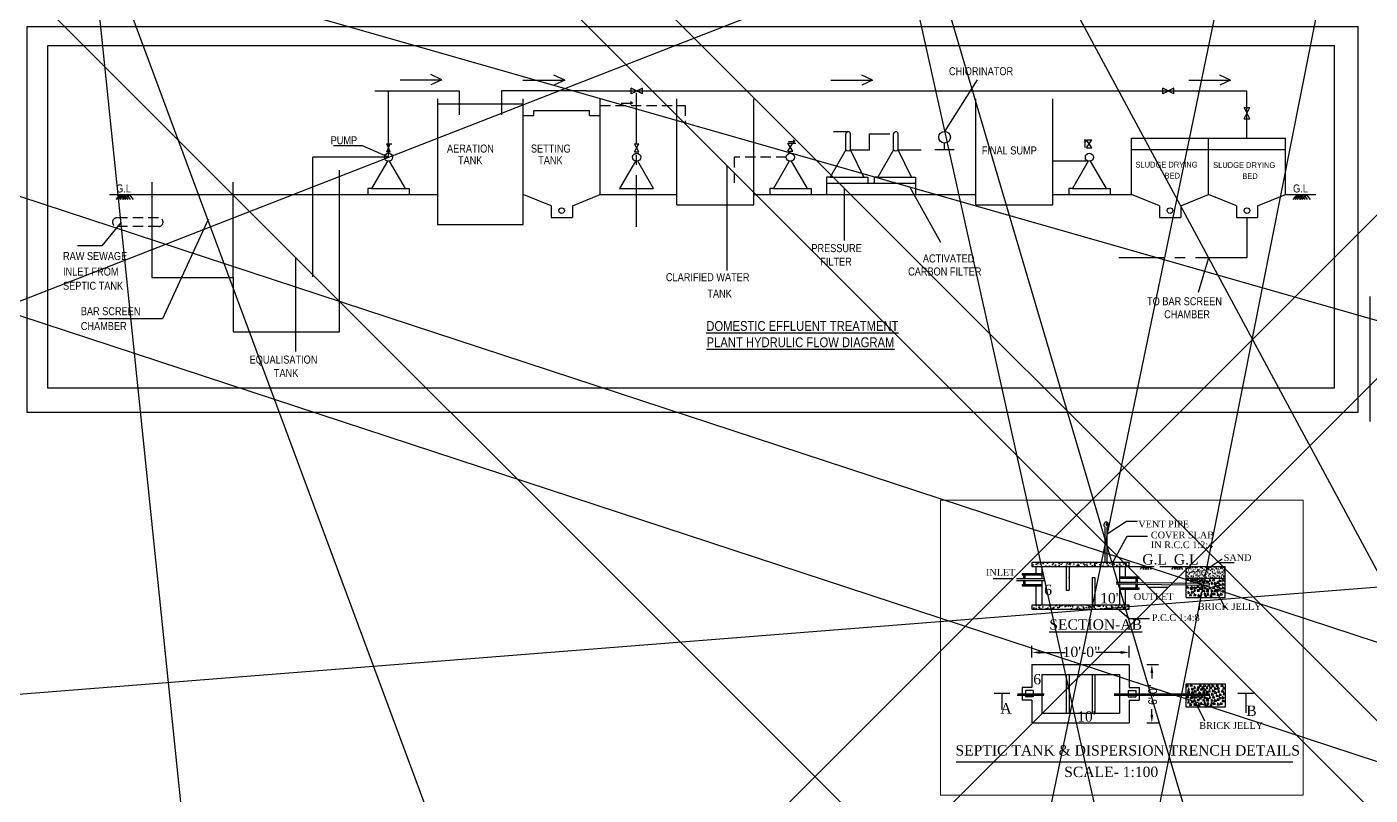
# Model space of a CAD drawing. Header units: metres. Extents: x 484 to 18344, y 10 to 2071.
# Drawn here: x 1629.55 to 1657.23, y 87.9 to 103.73 of the extents above; entities that cross this region are included whole.
import ezdxf

# ---------------------------------------------------------------- set-up
doc = ezdxf.new("R2010")
doc.units = ezdxf.units.M
doc.header["$MEASUREMENT"] = 0
doc.linetypes.add('CENTER', pattern=[2, 1.25, -0.25, 0.25, -0.25])
doc.linetypes.add('DASHED2', pattern=[0.375, 0.25, -0.125])
doc.layers.add('BLK_1_FLR_2_ROOF_AREA', color=54, linetype='Continuous')
doc.layers.add('SOLAR_PANEL', color=3, linetype='Continuous')
doc.styles.add('1', font='times.ttf', dxfattribs={"height": 6})
doc.styles.add('2', font='swissc.ttf', dxfattribs={"height": 0.23})
doc.styles.get("Standard").update_dxf_attribs({"font": 'swissc.ttf', "height": 0.23})
doc.styles.add('swc', font='swissc.ttf')
doc.styles.add('TIMES', font='times.ttf', dxfattribs={"height": 9})
doc.linetypes.add('ZIGZAG', pattern='A,0.0001,-0.2,[131,ltypeshp.shx,S=0.2,R=0,X=-0.2,Y=0],-0.4,[131,ltypeshp.shx,S=0.2,R=180,X=0.2,Y=0],-0.2', length=0.8001000000000001)
doc.dimstyles.new('ISO-25', dxfattribs={"dimtxt": 200, "dimasz": 150, "dimexe": 100, "dimexo": 50, "dimtad": 1, "dimtxsty": 'TIMES', "dimblk": 'OBLIQUE', "dimcen": 2.5, "dimclrt": 3, "dimadec": 0, "dimazin": 0, "dimtfac": 1, "dimtmove": 2, "dimatfit": 3, "dimldrblk": 'OBLIQUE', "dimfxl": 0, "dimarcsym": 0})
pattern_1 = [(50, (14030.58411621733, 2249.386523331355), (0.267234527918564, -0.0233799804501432), [0.0279431731819339, -0.3073749050012729]), (355, (14030.58411621733, 2249.386523331355), (-0.0516953485385208, 0.2802482341005591), [0.0223545385455472, -0.2458999240010188]), (100.4509999999998, (14030.60638567955, 2249.384575010108), (0.215540145503334, 0.2568669782052005), [0.0237480301215491, -0.2612283313370397]), (46.18419999999999, (14030.58411621733, 2249.46103845984), (0.3976277472777601, -0.0616690840102809), [0.0419147597729007, -0.4610623575019072]), (96.63559999999954, (14030.61725183349, 2249.455899409591), (0.3482324219325199, 0.3629320292846146), [0.0356220451823223, -0.391842497005545]), (351.1840000000001, (14030.58411621733, 2249.46103845984), (0.3482329666376645, 0.3629313867684559), [0.0335318078183208, -0.3688498860015282]), (21, (14030.62137378157, 2249.442409677719), (0.2223937451022685, -0.150006461651137), [0.0279431731819339, -0.3073749050012725]), (326, (14030.62137378157, 2249.442409677719), (0.0906532693497685, 0.2701730307288262), [0.0223545385455471, -0.2458999240010182]), (71.45140000000002, (14030.63990648611, 2249.429909178182), (0.3130464021769125, 0.1201671706414027), [0.0237480301215485, -0.2612283313370327]), (37.50000000000001, (14030.58411621733, 2249.386523331355), (0.0045304659066442, 0.1240281414507963), [0, -0.2429193188616119, 0, -0.249625680425276, 0, -0.2468313631070827]), (7.500000000000004, (14030.58411621733, 2249.386523331355), (0.0980133019151627, 0.1469481969348241), [0, -0.1423238954066496, 0, -0.2373306842252247, 0, -0.0940753497125106]), (327.5, (14030.50103184907, 2249.386523331355), (0.198888791736975, -0.008403112099855), [0, -0.0931439106064464, 0, -0.2906090010921129, 0, -0.3856157899106877]), (317.5, (14030.46377428483, 2249.386523331355), (0.217280806759454, 0.0372964221707776), [0, -0.1210870837883802, 0, -0.1929941827765569, 0, -0.2738430971829521])]

# ---------------------------------------------------------------- blocks, each defined once
blk = doc.blocks.new('_OBLIQUE')
at = {"color": 0, "linetype": 'ByBlock'}
blk.add_line((-0.5, -0.5), (0.5, 0.5), dxfattribs=at)
blk = doc.blocks.new('GGGHG')
at = {"linetype": 'ByBlock'}
h = blk.add_hatch(dxfattribs=at)
h.set_pattern_fill('AR-CONC', color=127, scale=0.0014668332378968, style=0)
h.set_pattern_definition(pattern_1)
h.paths.add_polyline_path([(14064.53213392553, 2274.466952032093), (14064.53213392553, 2274.341223468844), (14067.67534800673, 2274.341223468844), (14067.67534800673, 2274.466952032093)])
h = blk.add_hatch(dxfattribs=at)
h.set_pattern_fill('AR-SAND', color=127, scale=0.0020954760541383, style=0)
h.set_pattern_definition([(37.50000000000001, (14034.69796719289, 2272.977369920812), (-0.0033528272666064, 0.1025553719401929), [0, -0.0809021394981705, 0, -0.0904826560176907, 0, -0.0864907741345573]), (7.500000000000004, (14034.69796719289, 2272.977369920812), (0.0941965275593305, 0.1502089833246247), [0, -0.0436445752555919, 0, -0.0729183757319036, 0, -0.0279431731819338]), (327.5, (14034.63250033001, 2272.977369920812), (0.1657505570847051, 0.0003011586079267), [0, -0.0266125458875561, 0, -0.09580516519520199, 0, -0.1250789656715136]), (317.5, (14034.63250033001, 2272.977369920812), (0.1600014262138468, 0.0467143058650747), [0, -0.0133062729437781, 0, -0.0628056082946324, 0, -0.0718538738964014])])
h.paths.add_polyline_path([(14070.77590009109, 2273.9640377791), (14070.77590009109, 2274.341223468844), (14069.51861445861, 2274.341223468844), (14069.51861445861, 2273.9640377791), (14069.87061054449, 2273.9640377791), (14069.87061216137, 2273.964048539613), (14069.87062647799, 2273.9640377791)])
h = blk.add_hatch(dxfattribs=at)
h.set_pattern_fill('AR-CONC', color=127, scale=0.0014668332378968, style=0)
h.set_pattern_definition(pattern_1)
h.paths.add_polyline_path([(14067.67534800673, 2272.958209273113), (14067.67534800673, 2273.083937836361), (14064.53213392553, 2273.083937836361), (14064.53213392553, 2272.958209273113)])
at = {"color": 127, "linetype": 'ByBlock'}
for p, q in [((14066.86982399785, 2275.640762771278), (14066.86982399785, 2275.715773059563)), ((14066.90125613866, 2274.466952032093), (14066.90125613866, 2275.600184051977)), ((14066.92744958933, 2275.725610247965), (14066.92744958933, 2275.666085475726)), ((14066.9379269696, 2275.725610247965), (14066.9379269696, 2275.666085475726)), ((14066.96412042028, 2274.466952032093), (14066.96412042028, 2275.600184051977)), ((14066.99555256109, 2275.640762771278), (14066.99555256109, 2275.715773059563)), ((14064.214131712, 2274.114642074446), (14064.84645533365, 2274.114642074446)), ((14064.214131712, 2274.114642074446), (14064.214131712, 2274.072732553362)), ((14064.53213392553, 2274.466952032093), (14064.53213392553, 2274.341223468844)), ((14067.67534800673, 2274.466952032093), (14064.53213392553, 2274.466952032093)), ((14064.53213392553, 2274.341223468844), (14068.48297926561, 2274.341223468844)), ((14064.65786248877, 2274.341223468844), (14064.65786248877, 2274.114642074446)), ((14064.84645533365, 2274.341223468844), (14064.84645533365, 2273.947003990114)), ((14065.63665935366, 2274.341223468844), (14065.63665935366, 2273.576386421808)), ((14065.7309557761, 2274.341223468844), (14065.7309557761, 2273.576386421808)), ((14067.36102659861, 2274.341223468844), (14067.36102659861, 2273.825783735759)), ((14067.54961944348, 2274.341223468844), (14067.54961944348, 2273.993421820091)), ((14067.67534800673, 2274.341223468844), (14067.67534800673, 2274.466952032093)), ((14068.08618749829, 2274.341223468844), (14068.02808734297, 2274.240591047919)), ((14068.08618749829, 2274.341223468844), (14068.1442876536, 2274.240591047919)), ((14068.17099359532, 2274.341223468844), (14068.11289344001, 2274.240591047919)), ((14068.17099359532, 2274.341223468844), (14068.22909375063, 2274.240591047919)), ((14068.2393374871, 2274.341223468844), (14068.18123733179, 2274.240591047919)), ((14068.2393374871, 2274.341223468844), (14068.29743764241, 2274.240591047919)), ((14068.32414358414, 2274.341223468844), (14068.26604342882, 2274.240591047919)), ((14068.32414358414, 2274.341223468844), (14068.38224373945, 2274.240591047919)), ((14068.66393253356, 2274.341223468844), (14070.77590009109, 2274.341223468844)), ((14069.10404907626, 2274.341223468844), (14069.04594892095, 2274.240591047919)), ((14069.10404907626, 2274.341223468844), (14069.16214923157, 2274.240591047919)), ((14069.1888551733, 2274.341223468844), (14069.13075501799, 2274.240591047919)), ((14069.1888551733, 2274.341223468844), (14069.24695532861, 2274.240591047919)), ((14069.25719906507, 2274.341223468844), (14069.19909890976, 2274.240591047919)), ((14069.25719906507, 2274.341223468844), (14069.31529922038, 2274.240591047919)), ((14069.34200516212, 2274.341223468844), (14069.2839050068, 2274.240591047919)), ((14069.34200516212, 2274.341223468844), (14069.40010531742, 2274.240591047919)), ((14069.51861445861, 2273.335394962858), (14069.51861445861, 2274.341223468844)), ((14071.06647913104, 2274.45909399689), (14070.60387289179, 2274.45909399689)), ((14070.77590009109, 2273.335394962858), (14070.77590009109, 2274.341223468844)), ((14064.03088116709, 2273.947003990114), (14064.95018547212, 2273.947003990114)), ((14064.03088116709, 2273.884139708489), (14064.95018547212, 2273.884139708489)), ((14064.214131712, 2274.072732553362), (14064.84645533365, 2274.072732553362)), ((14064.214131712, 2273.758411145242), (14064.84645533365, 2273.758411145242)), ((14064.214131712, 2273.758411145242), (14064.214131712, 2273.716501624159)), ((14064.214131712, 2273.716501624159), (14064.84645533365, 2273.716501624159)), ((14064.26244006442, 2274.072732553362), (14064.26244006442, 2273.947003990114)), ((14064.26244006442, 2273.884139708489), (14064.26244006442, 2273.758411145242)), ((14064.3043495855, 2274.072732553362), (14064.3043495855, 2273.947003990114)), ((14064.3043495855, 2273.884139708489), (14064.3043495855, 2273.758411145242)), ((14064.65786248877, 2273.716501624159), (14064.65786248877, 2273.083937836361)), ((14064.84645533365, 2273.884139708489), (14064.84645533365, 2273.083937836361)), ((14065.71240034267, 2273.987469017614), (14065.7309557761, 2273.987469017614)), ((14066.47401158489, 2273.987469017614), (14066.47401158489, 2273.083937836361)), ((14066.47401158489, 2273.987469017614), (14066.56830800733, 2273.987469017614)), ((14066.56830800733, 2273.987469017614), (14066.56830800733, 2273.083937836361)), ((14067.90313234675, 2273.825783735759), (14067.25729646014, 2273.825783735759)), ((14067.94461957118, 2273.762919454135), (14067.25729646014, 2273.762919454135)), ((14067.99335022025, 2273.993421820091), (14067.36102659861, 2273.993421820091)), ((14067.99335022025, 2273.951512299008), (14067.36102659861, 2273.951512299008)), ((14067.36102659861, 2273.762919454135), (14067.36102659861, 2273.083937836361)), ((14067.90313234675, 2273.825783735759), (14067.90313234675, 2273.951512299008)), ((14067.90313234675, 2273.637190890887), (14067.90313234675, 2273.762919454135)), ((14067.94461957118, 2273.762919454135), (14070.2729858381, 2273.731636008697)), ((14067.94504186784, 2273.825783735759), (14067.94504186784, 2273.951512299008)), ((14067.94504186784, 2273.825783735759), (14070.2729858381, 2273.794505964213)), ((14067.94504186784, 2273.637190890887), (14067.94504186784, 2273.762919454135)), ((14067.99335022025, 2273.951512299008), (14067.99335022025, 2273.993421820091)), ((14069.51861445861, 2273.9640377791), (14070.77590009109, 2273.9640377791)), ((14070.2729858381, 2273.731636008697), (14070.2729858381, 2273.794505964213)), ((14065.63665935366, 2273.576386421808), (14065.7309557761, 2273.576386421808)), ((14067.99335022025, 2273.637190890887), (14067.36102659861, 2273.637190890887)), ((14067.99335022025, 2273.595281369804), (14067.36102659861, 2273.595281369804)), ((14067.54961944348, 2273.595281369804), (14067.54961944348, 2273.083937836361)), ((14067.99335022025, 2273.595281369804), (14067.99335022025, 2273.637190890887)), ((14069.51861445861, 2273.335394962858), (14070.77590009109, 2273.335394962858)), ((14064.53213392553, 2273.083937836361), (14064.53213392553, 2272.958209273113)), ((14067.67534800673, 2273.083937836361), (14064.53213392553, 2273.083937836361)), ((14064.53213392553, 2272.958209273113), (14067.67534800673, 2272.958209273113)), ((14067.67534800673, 2272.958209273113), (14067.67534800673, 2273.083937836361)), ((14064.53213392553, 2271.166098279064), (14064.53213392553, 2270.432358782449)), ((14064.53213392553, 2271.166098279064), (14067.67534800673, 2271.166098279064)), ((14067.67534800673, 2271.166098279064), (14067.67534800673, 2270.432358782449)), ((14064.84645533365, 2270.851776870943), (14067.36102659861, 2270.851776870943)), ((14064.84645533365, 2270.851776870943), (14064.84645533365, 2269.594491238461)), ((14065.63665935366, 2270.851776870943), (14065.63665935366, 2269.594491238461)), ((14065.7309557761, 2270.851776870943), (14065.7309557761, 2269.594491238461)), ((14066.47401158489, 2270.851776870943), (14066.47401158489, 2269.594491238461)), ((14066.56830800733, 2270.851776870943), (14066.56830800733, 2269.594491238461)), ((14067.36102659861, 2270.851776870943), (14067.36102659861, 2269.594491238461)), ((14063.81579333393, 2270.229099827608), (14063.30972723449, 2270.229099827608)), ((14063.56276028421, 2270.229099827608), (14063.56276028421, 2269.700634475881)), ((14064.53213392553, 2270.432358782449), (14064.214131712, 2270.432358782449)), ((14064.214131712, 2270.432358782449), (14064.214131712, 2270.013909326954)), ((14064.32106879508, 2270.325421699379), (14064.32106879508, 2270.120846410025)), ((14064.56971688588, 2270.325421699379), (14064.32106879508, 2270.325421699379)), ((14064.56971688588, 2270.325421699379), (14064.56971688588, 2270.120846410025)), ((14067.18399971591, 2270.223134054702), (14070.2729858381, 2270.223134054702)), ((14067.19163447771, 2270.178235589866), (14070.2729858381, 2270.178235589866)), ((14067.63776504637, 2270.325421699379), (14067.63776504637, 2270.120846410025)), ((14067.63776504637, 2270.325421699379), (14067.88641313718, 2270.325421699379)), ((14067.67534800673, 2270.432358782449), (14067.99335022025, 2270.432358782449)), ((14067.88641313718, 2270.325421699379), (14067.88641313718, 2270.120846410025)), ((14067.99335022025, 2270.432358782449), (14067.99335022025, 2270.013909326954)), ((14069.51861445861, 2270.54901304653), (14070.77590009109, 2270.54901304653)), ((14069.51861445861, 2269.79464166704), (14069.51861445861, 2270.54901304653)), ((14070.2729858381, 2270.178235589866), (14070.2729858381, 2270.223134054702)), ((14071.69408814494, 2270.229099827608), (14071.1880220455, 2270.229099827608)), ((14071.44105509522, 2270.229099827608), (14071.44105509522, 2269.608727462436)), ((14064.53213392553, 2270.013909326955), (14064.214131712, 2270.013909326954)), ((14064.56971688588, 2270.120846410025), (14064.32106879508, 2270.120846410025)), ((14064.53213392553, 2270.013909326955), (14064.53213392553, 2269.280169830339)), ((14067.63776504637, 2270.120846410025), (14067.88641313718, 2270.120846410025)), ((14067.67534800673, 2270.013909326955), (14067.67534800673, 2269.280169830339)), ((14067.67534800673, 2270.013909326955), (14067.99335022025, 2270.013909326954)), ((14070.77590009109, 2269.79464166704), (14069.51861445861, 2269.79464166704)), ((14064.84645533365, 2269.594491238461), (14067.36102659861, 2269.594491238461)), ((14064.53213392553, 2269.280169830339), (14067.67534800673, 2269.280169830339))]:
    blk.add_line(p, q, dxfattribs=at)
at = {"color": 127, "ltscale": 0.5}
for p, q in [((14064.53213392553, 2271.396236135045), (14064.53213392553, 2271.778675829723)), ((14064.80530513601, 2271.560138861335), (14065.61091526867, 2271.560138861335)), ((14067.40217679625, 2271.560138861335), (14066.59656666359, 2271.560138861335)), ((14067.67534800673, 2271.396236135045), (14067.67534800673, 2271.778675829723)), ((14068.24327164303, 2271.166098279064), (14068.62571133771, 2271.166098279064)), ((14068.40717436932, 2270.89292706858), (14068.40717436932, 2270.715959752161)), ((14068.40717436932, 2269.553341040823), (14068.40717436932, 2269.730308357242)), ((14068.24327164303, 2269.280169830339), (14068.62571133771, 2269.280169830339))]:
    blk.add_line(p, q, dxfattribs=at)
at = {"color": 127, "linetype": 'ByBlock', "ltscale": 0.2}
for p, q in [((14064.05373156119, 2270.178235589866), (14064.91924241519, 2270.178235589866)), ((14064.05957262391, 2270.223134054702), (14064.92508347791, 2270.223134054702))]:
    blk.add_line(p, q, dxfattribs=at)
at = {"color": 127}
blk.add_line((14070.77590009109, 2270.557775286277), (14070.78037698224, 2269.79464166704), dxfattribs=at)
at = {"color": 134, "linetype": 'ByBlock'}
blk.add_line((14062.08098899115, 2268.022851012134), (14072.96565439965, 2268.022851012134), dxfattribs=at)
at = {"color": 134, "ltscale": 0.5}
blk.add_line((14062.08098899115, 2268.022851012134), (14072.00902308234, 2268.022851012134), dxfattribs=at)
at = {"color": 7, "linetype": 'ZIGZAG', "lineweight": 18, "ltscale": 0.5}
blk.add_lwpolyline([(14061.5757946188, 2276.486422059193), (14073.29848641519, 2276.486422059193), (14073.29848641519, 2266.947408149361), (14061.5757946188, 2266.947408149361)], close=True, dxfattribs=at)
at = {"color": 127, "linetype": 'ByBlock'}
for points in [[(14069.60646071627, 2273.892849730385), (14069.54114038027, 2273.941945143282), (14069.53257064068, 2273.884912373691)], [(14069.60646071627, 2273.644360534059), (14069.54114038027, 2273.693455946956), (14069.53257064068, 2273.636423177364)], [(14069.71561678345, 2273.857072003242), (14069.65029644745, 2273.906167416138), (14069.64172670786, 2273.849134646546)], [(14069.71561678345, 2273.608582806915), (14069.65029644745, 2273.657678219813), (14069.64172670786, 2273.60064545022)], [(14069.75890273364, 2273.895305753702), (14069.69358239764, 2273.9444011666), (14069.68501265805, 2273.887368397007)], [(14069.75890273364, 2273.646816557376), (14069.69358239764, 2273.695911970273), (14069.68501265805, 2273.638879200681)], [(14069.8547940281, 2273.878114078597), (14069.78947369209, 2273.927209491495), (14069.78090395251, 2273.870176721903)], [(14069.8547940281, 2273.629624882271), (14069.78947369209, 2273.678720295168), (14069.78090395251, 2273.621687525576)], [(14069.93216920857, 2273.820148836934), (14069.86684887257, 2273.869244249832), (14069.85827913298, 2273.81221148024)], [(14069.93593249737, 2273.914953126715), (14069.87061216137, 2273.964048539613), (14069.86204242178, 2273.907015770021)], [(14069.93593249737, 2273.666463930389), (14069.87061216137, 2273.715559343286), (14069.86204242178, 2273.658526573695)], [(14070.01118201531, 2273.851553719914), (14069.94586167931, 2273.900649132812), (14069.93729193973, 2273.84361636322)], [(14070.01118201531, 2273.603064523588), (14069.94586167931, 2273.652159936486), (14069.93729193973, 2273.595127166894)], [(14070.06870467237, 2273.902673498243), (14070.00338433636, 2273.951768911141), (14069.99481459678, 2273.894736141549)], [(14070.06870467237, 2273.654184301917), (14070.00338433636, 2273.703279714816), (14069.99481459678, 2273.646246945223)], [(14070.11433245277, 2273.815307741158), (14070.04901211677, 2273.864403154055), (14070.04044237719, 2273.807370384463)], [(14070.16705447542, 2273.875658217985), (14070.10173413942, 2273.924753630882), (14070.09316439983, 2273.86772086129)], [(14070.16705447542, 2273.627169021658), (14070.10173413942, 2273.676264434557), (14070.09316439983, 2273.619231664964)], [(14070.24923641414, 2273.828542432885), (14070.18391607813, 2273.877637845783), (14070.17534633855, 2273.820605076191)], [(14070.27478868071, 2273.942007309377), (14070.25821495702, 2273.86199220114), (14070.31346089973, 2273.87854705112)], [(14070.27478868071, 2273.69351811305), (14070.25821495702, 2273.613503004814), (14070.31346089973, 2273.630057854794)], [(14070.39325884508, 2273.779876562715), (14070.32793850907, 2273.828971975612), (14070.31936876949, 2273.77193920602)], [(14070.44535900824, 2273.886484407814), (14070.38003867224, 2273.935579820712), (14070.37146893266, 2273.87854705112)], [(14070.44535900824, 2273.637995211488), (14070.38003867224, 2273.687090624386), (14070.37146893266, 2273.630057854794)], [(14070.49406715673, 2273.777420702102), (14070.42874682072, 2273.826516115001), (14070.42017708114, 2273.769483345408)], [(14070.51073369895, 2273.699784169876), (14070.44541336295, 2273.748879582774), (14070.43684362336, 2273.691846813182)], [(14070.58258203859, 2273.801980121748), (14070.51726170259, 2273.851075534646), (14070.508691963, 2273.794042765054)], [(14070.58258203859, 2273.672181689342), (14070.51726170259, 2273.721277102239), (14070.508691963, 2273.664244332648)], [(14070.64896827389, 2273.860922566197), (14070.58364793789, 2273.910017979094), (14070.5750781983, 2273.852985209502)], [(14070.64896827389, 2273.731124133789), (14070.58364793789, 2273.780219546688), (14070.5750781983, 2273.723186777095)], [(14070.64896827389, 2273.612433369871), (14070.58364793789, 2273.661528782768), (14070.5750781983, 2273.604496013176)], [(14070.74617262536, 2273.875557992058), (14070.68085228935, 2273.924653404955), (14070.67228254977, 2273.867620635364)], [(14070.74617262536, 2273.745759559651), (14070.68085228935, 2273.79485497255), (14070.67228254977, 2273.737822202956)], [(14070.74617262536, 2273.627068795732), (14070.68085228935, 2273.676164208629), (14070.67228254977, 2273.619131439037)], [(14069.58095628912, 2273.542703475291), (14069.56438256542, 2273.462688367055), (14069.61962850814, 2273.479243217035)], [(14069.69989291093, 2273.398766825705), (14069.63457257492, 2273.447862238603), (14069.62600283534, 2273.390829469011)], [(14069.75152661665, 2273.487180573729), (14069.68620628065, 2273.536275986627), (14069.67763654106, 2273.479243217035)], [(14069.77707888322, 2273.60064545022), (14069.76050515953, 2273.520630341984), (14069.81575110224, 2273.537185191964)], [(14069.84004149852, 2273.401222686318), (14069.77472116251, 2273.450318099216), (14069.76615142293, 2273.393285329623)], [(14069.94764921075, 2273.545122548659), (14069.88232887475, 2273.594217961556), (14069.87375913517, 2273.537185191964)], [(14069.97030018324, 2273.383381657847), (14069.90497984724, 2273.432477070745), (14069.89641010766, 2273.375444301152)], [(14069.99585244982, 2273.496846534338), (14069.97927872612, 2273.416831426102), (14070.03452466883, 2273.433386276082)], [(14070.12525569088, 2273.536299250317), (14070.05993535488, 2273.585394663215), (14070.0513656153, 2273.528361893623)], [(14070.16642277735, 2273.441323632777), (14070.10110244135, 2273.490419045674), (14070.09253270176, 2273.433386276082)], [(14070.18907374984, 2273.377918694026), (14070.12375341383, 2273.427014106923), (14070.11518367425, 2273.369981337331)], [(14070.24846282787, 2273.534196132902), (14070.18314249187, 2273.5832915458), (14070.17457275228, 2273.526258776207)], [(14070.24923641414, 2273.580053236559), (14070.18391607813, 2273.629148649456), (14070.17534633855, 2273.572115879864)], [(14070.2146260164, 2273.491383570517), (14070.19805229271, 2273.41136846228), (14070.25329823543, 2273.427923312261)], [(14070.36129498172, 2273.35947175427), (14070.29597464572, 2273.408567167168), (14070.28740490614, 2273.351534397576)], [(14070.38519634394, 2273.435860668955), (14070.31987600794, 2273.484956081853), (14070.31130626835, 2273.427923312261)], [(14070.39325884508, 2273.531387366388), (14070.32793850907, 2273.580482779286), (14070.31936876949, 2273.523450009694)], [(14070.46723639446, 2273.43039721702), (14070.40191605846, 2273.479492629918), (14070.39334631887, 2273.422459860325)], [(14070.49406715673, 2273.528931505775), (14070.42874682072, 2273.578026918674), (14070.42017708114, 2273.520994149082)], [(14070.58258203859, 2273.553490925423), (14070.51726170259, 2273.602586338321), (14070.508691963, 2273.545553568728)], [(14070.59241695978, 2273.408590593564), (14070.52709662377, 2273.457686006461), (14070.51852688419, 2273.40065323687)], [(14070.68600996106, 2273.424934253199), (14070.62068962505, 2273.474029666097), (14070.61211988547, 2273.416996896504)], [(14070.75715299813, 2273.516651714601), (14070.69183266212, 2273.565747127498), (14070.68326292254, 2273.508714357906)], [(14069.55051565467, 2270.533084624251), (14069.53394193098, 2270.453069516015), (14069.58918787369, 2270.469624365995)], [(14069.63596577543, 2270.270610966429), (14069.57064543942, 2270.319706379327), (14069.56207569984, 2270.262673609734)], [(14069.58642548787, 2270.411682391065), (14069.56985176418, 2270.331667282829), (14069.62509770689, 2270.348222132809)], [(14069.7210859822, 2270.477561722689), (14069.6557656462, 2270.526657135587), (14069.64719590662, 2270.469624365995)], [(14069.75699581541, 2270.356159489503), (14069.6916754794, 2270.405254902401), (14069.68310573982, 2270.348222132809)], [(14069.76136153784, 2270.250963593416), (14069.69604120183, 2270.300059006315), (14069.68747146225, 2270.243026236721)], [(14069.78254808197, 2270.469624365995), (14069.76597435828, 2270.389609257758), (14069.82122030099, 2270.406164107738)], [(14069.84741761551, 2270.287802641534), (14069.7820972795, 2270.336898054432), (14069.77352753992, 2270.279865284839)], [(14069.88199071974, 2270.406164107738), (14069.86541699605, 2270.326148999503), (14069.92066293875, 2270.342703849482)], [(14069.95311840951, 2270.414101464433), (14069.88779807351, 2270.463196877331), (14069.87922833392, 2270.406164107738)], [(14069.99002471169, 2270.241139825557), (14069.92470437569, 2270.290235238455), (14069.9161346361, 2270.233202468863)], [(14070.01665121407, 2270.472043439363), (14069.95133087807, 2270.52113885226), (14069.94276113848, 2270.464106082668)], [(14070.05256104727, 2270.350641206177), (14069.98724071127, 2270.399736619074), (14069.97867097168, 2270.342703849482)], [(14070.10312704432, 2270.403231669817), (14070.03780670831, 2270.452327082714), (14070.02923696873, 2270.395294313122)], [(14070.13263180787, 2270.26078719857), (14070.06731147187, 2270.309882611468), (14070.05874173228, 2270.252849841876)], [(14070.15230194584, 2270.469542021511), (14070.08698160984, 2270.518637434408), (14070.07841187026, 2270.461604664815)], [(14070.15625767051, 2270.345233236451), (14070.0909373345, 2270.394328649349), (14070.08236759492, 2270.337295879756)], [(14070.23098161092, 2270.2656990825), (14070.16566127492, 2270.314794495398), (14070.15709153534, 2270.257761725805)], [(14070.18180993708, 2270.458698112943), (14070.16523621338, 2270.378683004707), (14070.2204821561, 2270.395237854686)], [(14070.28753292504, 2270.481821649982), (14070.22221258903, 2270.530917062879), (14070.21364284945, 2270.473884293287)], [(14070.25937548422, 2270.356996294413), (14070.24280176053, 2270.276981186177), (14070.29804770324, 2270.293536036157)], [(14070.34900125634, 2270.398319785888), (14070.28368092034, 2270.447415198785), (14070.27511118076, 2270.390382429193)], [(14070.39817615787, 2270.189565125651), (14070.33285582186, 2270.238660538549), (14070.32428608228, 2270.181627768957)], [(14070.41591306917, 2270.461117186309), (14070.35059273316, 2270.510212599208), (14070.34202299358, 2270.453179829615)], [(14070.42994581176, 2270.301473392851), (14070.36462547575, 2270.350568805749), (14070.35605573617, 2270.293536036157)], [(14070.50144356931, 2270.37376036624), (14070.43612323331, 2270.422855779139), (14070.42755349373, 2270.365823009546)], [(14070.5088196863, 2270.246051709486), (14070.4434993503, 2270.295147122384), (14070.43492961071, 2270.238114352792)], [(14070.55553578363, 2270.145358170287), (14070.49021544763, 2270.194453583185), (14070.48164570804, 2270.137420813593)], [(14070.55799458783, 2270.471997882123), (14070.49267425182, 2270.521093295021), (14070.48410451224, 2270.464060525429)], [(14070.59241695978, 2270.3835841341), (14070.52709662377, 2270.432679546997), (14070.51852688419, 2270.375646777405)], [(14070.56018910133, 2270.346069878656), (14070.54361537764, 2270.26605477042), (14070.59886132035, 2270.2826096204)], [(14070.65388558668, 2270.174829473864), (14070.58856525068, 2270.223924886762), (14070.57999551109, 2270.16689211717)], [(14070.71289540939, 2270.469542021511), (14070.64757507339, 2270.518637434408), (14070.6390053338, 2270.461604664815)], [(14070.73075942887, 2270.290546977094), (14070.66543909287, 2270.339642389992), (14070.65686935328, 2270.2826096204)], [(14070.7768228405, 2270.3835841341), (14070.71150250449, 2270.432679546997), (14070.70293276491, 2270.375646777405)], [(14070.78419895748, 2270.201844754122), (14070.71887862148, 2270.25094016702), (14070.71030888189, 2270.193907397428)], [(14069.60646071627, 2270.10360723824), (14069.54114038027, 2270.152702651138), (14069.53257064068, 2270.095669881547)], [(14069.58095628912, 2270.001950179471), (14069.56438256542, 2269.921935071236), (14069.61962850814, 2269.938489921216)], [(14069.69989291093, 2269.858013529887), (14069.63457257492, 2269.907108942785), (14069.62600283534, 2269.850076173193)], [(14069.71561678345, 2270.067829511096), (14069.65029644745, 2270.116924923994), (14069.64172670786, 2270.059892154401)], [(14069.75152661665, 2269.946427277911), (14069.68620628065, 2269.995522690809), (14069.67763654106, 2269.938489921216)], [(14069.75890273364, 2270.106063261557), (14069.69358239764, 2270.155158674455), (14069.68501265805, 2270.098125904863)], [(14069.77707888322, 2270.059892154401), (14069.76050515953, 2269.979877046165), (14069.81575110224, 2269.996431896147)], [(14069.84004149852, 2269.860469390499), (14069.77472116251, 2269.909564803397), (14069.76615142293, 2269.852532033805)], [(14069.8547940281, 2270.088871586453), (14069.78947369209, 2270.13796699935), (14069.78090395251, 2270.080934229758)], [(14069.93593249737, 2270.12571063457), (14069.87061216137, 2270.174806047469), (14069.86204242178, 2270.117773277876)], [(14069.94764921075, 2270.004369252839), (14069.88232887475, 2270.053464665737), (14069.87375913517, 2269.996431896147)], [(14069.97030018324, 2269.842628362028), (14069.90497984724, 2269.891723774926), (14069.89641010766, 2269.834691005334)], [(14070.01118201531, 2270.06231122777), (14069.94586167931, 2270.111406640667), (14069.93729193973, 2270.054373871075)], [(14069.99585244982, 2269.95609323852), (14069.97927872612, 2269.876078130284), (14070.03452466883, 2269.892632980264)], [(14070.06870467237, 2270.113431006099), (14070.00338433636, 2270.162526418997), (14069.99481459678, 2270.105493649404)], [(14070.12525569088, 2269.9955459545), (14070.05993535488, 2270.044641367397), (14070.0513656153, 2269.987608597805)], [(14070.16642277735, 2269.900570336958), (14070.10110244135, 2269.949665749855), (14070.09253270176, 2269.892632980264)], [(14070.16705447542, 2270.08641572584), (14070.10173413942, 2270.135511138738), (14070.09316439983, 2270.078478369145)], [(14070.18907374984, 2269.837165398207), (14070.12375341383, 2269.886260811105), (14070.11518367425, 2269.829228041512)], [(14070.24846282787, 2269.993442837083), (14070.18314249187, 2270.042538249981), (14070.17457275228, 2269.98550548039)], [(14070.24923641414, 2270.039299940741), (14070.18391607813, 2270.088395353639), (14070.17534633855, 2270.031362584045)], [(14070.2146260164, 2269.950630274698), (14070.19805229271, 2269.870615166462), (14070.25329823543, 2269.887170016442)], [(14070.27478868071, 2270.152764817231), (14070.25821495702, 2270.072749708996), (14070.31346089973, 2270.089304558975)], [(14070.36129498172, 2269.818718458452), (14070.29597464572, 2269.867813871349), (14070.28740490614, 2269.810781101758)], [(14070.38519634394, 2269.895107373137), (14070.31987600794, 2269.944202786034), (14070.31130626835, 2269.887170016442)], [(14070.39325884508, 2269.990634070569), (14070.32793850907, 2270.039729483468), (14070.31936876949, 2269.982696713876)], [(14070.44535900824, 2270.097241915669), (14070.38003867224, 2270.146337328567), (14070.37146893266, 2270.089304558975)], [(14070.46723639446, 2269.889643921202), (14070.40191605846, 2269.938739334099), (14070.39334631887, 2269.881706564507)], [(14070.49406715673, 2269.988178209958), (14070.42874682072, 2270.037273622855), (14070.42017708114, 2269.980240853263)], [(14070.58258203859, 2270.012737629604), (14070.51726170259, 2270.061833042502), (14070.508691963, 2270.00480027291)], [(14070.59241695978, 2269.867837297746), (14070.52709662377, 2269.916932710643), (14070.51852688419, 2269.859899941051)], [(14070.64896827389, 2270.071680074051), (14070.58364793789, 2270.120775486949), (14070.5750781983, 2270.063742717358)], [(14070.68600996106, 2269.884180957379), (14070.62068962505, 2269.933276370277), (14070.61211988547, 2269.876243600685)], [(14070.74617262536, 2270.086315499913), (14070.68085228935, 2270.135410912812), (14070.67228254977, 2270.078378143219)], [(14070.75715299813, 2269.975898418782), (14070.69183266212, 2270.02499383168), (14070.68326292254, 2269.967961062087)]]:
    blk.add_lwpolyline(points, close=True, dxfattribs=at)
for centre, radius, start, end in [((14066.93268827947, 2275.715773059563), 0.0628642816241506, 0, 180), ((14066.89077875839, 2275.640762771278), 0.0209547605413828, 180, 255.522487814075), ((14066.88030137812, 2275.600184051977), 0.0209547605413828, 0, 75.52248781407512), ((14066.93268827947, 2275.725610247965), 0.0052386901353457, 0, 180), ((14066.93268827947, 2275.666085475726), 0.0052386901353457, 180, 0), ((14066.98507518082, 2275.600184051977), 0.0209547605413828, 104.4775121859249, 180), ((14066.97459780055, 2275.640762771278), 0.0209547605413828, 284.4775121859248, 0)]:
    blk.add_arc(centre, radius, start, end, dxfattribs=at)
at = {"color": 127, "ltscale": 0.5}
for points in [[(14064.80530513601, 2271.605667396416), (14064.80530513601, 2271.514610326255), (14064.53213392553, 2271.560138861335)], [(14067.40217679625, 2271.605667396416), (14067.40217679625, 2271.514610326255), (14067.67534800673, 2271.560138861335)], [(14068.36164583424, 2270.89292706858), (14068.4527029044, 2270.89292706858), (14068.40717436932, 2271.166098279064)], [(14068.36164583424, 2269.553341040823), (14068.4527029044, 2269.553341040823), (14068.40717436932, 2269.280169830339)]]:
    blk.add_solid(points, dxfattribs=at)
at = {"color": 127, "style": '1'}
for s, height, p in [('VENT PIPE', 0.2182523484375, (14067.96938881739, 2275.603054633827)), ('COVER SLAB', 0.2182523484375, (14068.37501068014, 2275.247559680404)), ('IN R.C.C 1:2:4', 0.2182523484375, (14068.37501068014, 2274.932085439431)), ('G.L', 0.3338361019694429, (14068.10011288048, 2274.401319572098)), ('G.L', 0.3338361019694429, (14069.11797445846, 2274.401319572098)), ('SAND', 0.2182523484375, (14070.72916783639, 2274.516863144298)), ('INLET', 0.2182523484375, (14063.04544537828, 2274.043435614116)), ('6', 0.3338361019694429, (14064.92861325888, 2273.418316762289)), ("10'", 0.3338361019694429, (14066.73433311614, 2273.148738602015)), ('OUTLET', 0.2182523484375, (14067.82459167744, 2273.254285991822)), ('P.C.C 1:4:8', 0.2182523484375, (14068.40421757761, 2272.577986523043)), ('BRICK JELLY', 0.2182523484375, (14069.89331685777, 2272.934431164568)), ('%%USECTION-AB', 0.3338361019694429, (14065.09294847365, 2272.297975343962)), ('6', 0.3338361019694429, (14064.57445783241, 2270.529899867036)), ('A', 0.3338361019694429, (14063.51245769047, 2269.584556473905)), ('B', 0.3338361019694429, (14071.45847156843, 2269.510318594164)), ("10'", 0.3338361019694429, (14065.99226247271, 2269.323383864769)), ('BRICK JELLY', 0.2182523484375, (14069.94029045432, 2269.089697875971))]:
    blk.add_text(s, height=height, dxfattribs=at).set_placement(p)
at = {"color": 134, "style": '1'}
for s, p in [('SEPTIC TANK & DISPERSION TRENCH DETAILS', (14062.05889749182, 2268.228043765009)), ('SCALE- 1:100', (14065.57386523485, 2267.532108683482))]:
    blk.add_text(s, height=0.3338361019694429, dxfattribs=at).set_placement(p)
at = {"color": 127, "insert": (14066.13435567789, 2271.57637643365), "char_height": 0.3338361019694429, "attachment_point": 5, "style": '1'}
blk.add_mtext('\\A1;10\'-0"', dxfattribs=at)
at = {"color": 127, "ltscale": 0.5, "insert": (14068.4337428651, 2270.19364182074), "char_height": 0.286829771008049, "attachment_point": 5, "rotation": 90, "style": 'swc'}
blk.add_mtext('\\A1;6\'-0"', dxfattribs=at)
at = {"color": 127, "linetype": 'ByBlock'}
for points, override in [([(14066.96412042028, 2275.394724937253), (14067.58535497659, 2275.802659753047), (14067.94734664541, 2275.802659753047)], {"dimscale": 4.5, "dimexe": 1, "dimexo": 1, "dimgap": 1, "dimtad": 0}), ([(14067.11992657233, 2274.431563857004), (14067.60417820547, 2275.321324898802), (14068.2698824191, 2275.321324898802)], {"dimexe": 1, "dimexo": 1, "dimgap": 1, "dimtad": 0}), ([(14070.16147945172, 2274.239669184117), (14070.67436653265, 2274.582574730194)], {"dimscale": 4.5, "dimexe": 1, "dimexo": 1, "dimgap": 1, "dimtad": 0}), ([(14063.9148083224, 2273.942610980776), (14063.27302630847, 2273.942610980776)], {"dimexe": 1, "dimexo": 1, "dimgap": 1, "dimtad": 0}), ([(14068.92238968428, 2273.656641203812), (14068.28060767035, 2273.656641203812)], {"dimexe": 1, "dimexo": 1, "dimgap": 1, "dimtad": 0}), ([(14070.46895144411, 2273.598727653146), (14070.77780746153, 2272.987715028538)], {"dimscale": 4.5, "dimexe": 1, "dimexo": 1, "dimgap": 1, "dimtad": 0}), ([(14067.27554349635, 2273.001575231614), (14067.67773293697, 2272.658146963219), (14068.3289652273, 2272.658146963219)], {"dimexe": 1, "dimexo": 1, "dimgap": 1, "dimtad": 0}), ([(14069.80401221883, 2269.962485313337), (14070.11286823625, 2269.351472688728)], {"dimscale": 4.5, "dimexe": 1, "dimexo": 1, "dimgap": 1, "dimtad": 0})]:
    blk.add_leader(points, dimstyle='ISO-25', override=override, dxfattribs=at)
blk = doc.blocks.new('FGHGJ')
for p, q in [((14072.14364480382, 2264.594659363745), (14071.88128694443, 2264.716636825256)), ((14075.1236983272, 2264.58584196534), (14074.86134046783, 2264.707819426854)), ((14082.58693787773, 2264.58584196534), (14082.32458001835, 2264.707819426854)), ((14091.26449757021, 2264.58584196534), (14091.00213971083, 2264.707819426854)), ((14070.51825749833, 2264.32230481741), (14072.56213800502, 2264.32230481741)), ((14070.85149047072, 2262.715203561647), (14070.85149047072, 2264.32230481741)), ((14071.13051089402, 2264.594659363745), (14072.14364480382, 2264.594659363745)), ((14072.14364480382, 2264.594659363745), (14071.88128694443, 2264.472681902227)), ((14072.56213800502, 2264.32230481741), (14072.56213800502, 2263.739282258149)), ((14075.63447802086, 2264.32230481741), (14073.59059751416, 2264.32230481741)), ((14073.59059751416, 2264.32230481741), (14073.59059751416, 2263.739282258149)), ((14074.1105644174, 2264.58584196534), (14075.1236983272, 2264.58584196534)), ((14075.1236983272, 2264.58584196534), (14074.86134046783, 2264.463864503822)), ((14075.63447802086, 2264.32230481741), (14091.66200276787, 2264.32230481741)), ((14076.73640892317, 2264.254229789223), (14076.73640892317, 2264.3903798456)), ((14077.00829709533, 2264.3903798456), (14076.73640892317, 2264.254229789223)), ((14077.00829709533, 2264.254229789223), (14076.73640892317, 2264.3903798456)), ((14077.00829709533, 2264.254229789223), (14077.00829709533, 2264.3903798456)), ((14081.57380396792, 2264.58584196534), (14082.58693787773, 2264.58584196534)), ((14082.58693787773, 2264.58584196534), (14082.32458001835, 2264.463864503822)), ((14089.61849417474, 2264.254229789223), (14089.61849417474, 2264.3903798456)), ((14089.89038234691, 2264.3903798456), (14089.61849417474, 2264.254229789223)), ((14089.89038234691, 2264.254229789223), (14089.61849417474, 2264.3903798456)), ((14089.89038234691, 2264.254229789223), (14089.89038234691, 2264.3903798456)), ((14090.25136366042, 2264.58584196534), (14091.26449757021, 2264.58584196534)), ((14091.26449757021, 2264.58584196534), (14091.00213971083, 2264.463864503822)), ((14091.66200276787, 2263.17570798609), (14091.66200276787, 2264.32230481741)), ((14072.03605764727, 2264.134205754536), (14072.03605764727, 2261.083799228433)), ((14072.03605764727, 2264.007367101664), (14074.11667787191, 2264.007367101664)), ((14074.11667787191, 2261.083799228433), (14074.11667787191, 2264.134205754536)), ((14075.9801418367, 2261.810663109809), (14075.9801418367, 2264.134205754536)), ((14076.49222754294, 2264.025364945914), (14076.76466578142, 2264.025364945914)), ((14076.76466578142, 2264.025364945914), (14076.72030649314, 2264.059820882012)), ((14076.76466578142, 2264.025364945914), (14076.72030649314, 2263.990909009817)), ((14077.8436058015, 2261.557550047498), (14077.8436058015, 2264.134205754536)), ((14079.70706976629, 2261.557550047498), (14079.70706976629, 2264.134205754536)), ((14085.09187882294, 2261.557550047498), (14085.09187882294, 2264.134205754536)), ((14086.95534278773, 2261.557550047498), (14086.95534278773, 2264.134205754536)), ((14074.11667787191, 2263.729013426493), (14074.37633244827, 2263.729013426493)), ((14074.37633244827, 2263.729013426493), (14074.37633244827, 2263.84499415408)), ((14074.37633244827, 2263.84499415408), (14075.72048726037, 2263.84499415408)), ((14075.72048726037, 2263.729013426493), (14075.72048726037, 2263.84499415408)), ((14075.72048726037, 2263.729013426493), (14075.9801418367, 2263.729013426493)), ((14091.59392773967, 2263.91779805384), (14091.73007779606, 2263.91779805384)), ((14091.73007779606, 2263.645909881672), (14091.59392773967, 2263.91779805384)), ((14091.59392773967, 2263.645909881672), (14091.73007779606, 2263.91779805384)), ((14091.59392773967, 2263.645909881672), (14091.73007779606, 2263.645909881672)), ((14070.80914245787, 2263.040208491419), (14070.93016104733, 2263.040208491419)), ((14070.89383848353, 2262.847791502968), (14070.80914245787, 2263.040208491419)), ((14070.80914245787, 2262.847791502968), (14070.89383848353, 2263.040208491419)), ((14076.81502354718, 2263.040208491419), (14076.91773961444, 2263.040208491419)), ((14076.91773961444, 2262.847791502968), (14076.81502354718, 2263.040208491419)), ((14076.81502354718, 2262.847791502968), (14076.91773961444, 2263.040208491419)), ((14080.5332442272, 2263.055039550732), (14080.72804023307, 2263.055039550732)), ((14080.65337479359, 2262.862622562277), (14080.5332442272, 2263.055039550732)), ((14080.5332442272, 2262.862622562277), (14080.65337479359, 2263.055039550732)), ((14080.5458568047, 2263.097741124), (14080.70027267473, 2263.097741124)), ((14080.70027267473, 2263.097741124), (14080.66405354001, 2263.128231758326)), ((14080.70027267473, 2263.097741124), (14080.66405354001, 2263.067250489676)), ((14081.99538259671, 2263.330707872241), (14081.63849857666, 2263.330707872241)), ((14081.93905036394, 2262.897985246803), (14081.93905036394, 2263.284494110944)), ((14082.05171482948, 2262.897985246803), (14082.05171482948, 2263.284494110944)), ((14082.51451452613, 2262.897985246803), (14082.51451452613, 2263.284602676328)), ((14082.51451452613, 2263.284602676328), (14083.0039874134, 2263.284602676328)), ((14083.09410917169, 2262.897985246803), (14083.09410917169, 2263.284494110944)), ((14083.20677363722, 2262.897985246803), (14083.20677363722, 2263.284494110944)), ((14084.33027219965, 2262.898507986103), (14084.33027219965, 2263.058423698565)), ((14087.73872766202, 2263.144749124308), (14087.71174027857, 2263.09939818114)), ((14087.73872766202, 2262.951777994289), (14087.73872766202, 2263.144749124308)), ((14087.73872766202, 2263.144749124308), (14087.76571504547, 2263.09939818114)), ((14087.76851512127, 2263.13725026495), (14087.90033954552, 2263.13725026495)), ((14087.90033954552, 2262.944833276504), (14087.76851512127, 2263.13725026495)), ((14087.76851512127, 2262.944833276504), (14087.90033954552, 2263.13725026495)), ((14088.86545221237, 2261.810663109809), (14088.86545221237, 2263.17570798609)), ((14088.86545221237, 2263.17570798609), (14092.59238014196, 2263.17570798609)), ((14090.72891617716, 2261.810663109809), (14090.72891617716, 2263.17570798609)), ((14090.72891617716, 2261.810663109809), (14090.72891617716, 2263.17570798609)), ((14092.59238014196, 2261.810663109809), (14092.59238014196, 2263.17570798609)), ((14069.01522154934, 2259.81104920232), (14069.01522154934, 2262.715203561647)), ((14070.85149047072, 2262.715203561647), (14069.01522154934, 2262.715203561647)), ((14070.80914245787, 2262.847791502968), (14070.89383848353, 2262.847791502968)), ((14076.81502354718, 2262.847791502968), (14076.91773961444, 2262.847791502968)), ((14080.5332442272, 2262.862622562277), (14080.65337479359, 2262.862622562277)), ((14082.05171482948, 2262.897985246803), (14082.51451452613, 2262.897985246803)), ((14083.20677363722, 2262.897985246803), (14083.76424708299, 2262.897985246803)), ((14084.09872254814, 2262.898507986103), (14084.56182185116, 2262.898507986103)), ((14087.76851512127, 2262.944833276504), (14087.90033954552, 2262.944833276504)), ((14088.86545221237, 2262.898507986103), (14092.59238014196, 2262.898507986103)), ((14069.66692329415, 2258.481239163051), (14069.66692329415, 2262.40260215258)), ((14065.11643701937, 2262.109378019438), (14065.11643701937, 2259.79761965355)), ((14067.08356548558, 2259.79761965355), (14067.08356548558, 2262.109378019438)), ((14081.5555242563, 2262.233698542354), (14081.46603471141, 2262.233698542354)), ((14081.46603471141, 2262.233698542354), (14081.46603471141, 2262.087660556369)), ((14081.46603471141, 2262.087660556369), (14083.62250970648, 2262.087660556369)), ((14081.46603471141, 2262.087660556369), (14081.46603471141, 2261.810663109809)), ((14082.37796135383, 2262.233698542354), (14082.46745089874, 2262.233698542354)), ((14082.46745089874, 2262.233698542354), (14082.46745089874, 2262.087660556369)), ((14082.62109351915, 2262.233698542354), (14082.62109351915, 2262.087660556369)), ((14082.71058306404, 2262.233698542354), (14082.62109351915, 2262.233698542354)), ((14083.53302016159, 2262.233698542354), (14083.62250970648, 2262.233698542354)), ((14083.62250970648, 2262.233698542354), (14083.62250970648, 2262.087660556369)), ((14083.62250970648, 2262.087660556369), (14083.62250970648, 2261.810663109809)), ((14064.09055208398, 2261.810663109809), (14072.03605764727, 2261.810663109809)), ((14064.35057755684, 2261.810663109809), (14064.24473439363, 2261.689196310781)), ((14064.39491801455, 2261.810663109809), (14064.28907485135, 2261.689196310781)), ((14064.44497922154, 2261.810663109809), (14064.33913605832, 2261.689196310781)), ((14064.35057755684, 2261.810663109809), (14064.4421188469, 2261.692054102576)), ((14064.39491801455, 2261.810663109809), (14064.48645930463, 2261.692054102576)), ((14064.50188035756, 2261.810663109809), (14064.39603719435, 2261.689196310781)), ((14064.44497922154, 2261.810663109809), (14064.53652051162, 2261.692054102576)), ((14064.56825643388, 2261.810663109809), (14064.46241327067, 2261.689196310781)), ((14064.50188035756, 2261.810663109809), (14064.59342164765, 2261.692054102576)), ((14064.56825643388, 2261.810663109809), (14064.65979772397, 2261.692054102576)), ((14070.44027192193, 2261.956701095795), (14070.35078237704, 2261.956701095795)), ((14070.35078237704, 2261.956701095795), (14070.35078237704, 2261.810663109809)), ((14071.26270901947, 2261.956701095795), (14071.35219856438, 2261.956701095795)), ((14071.35219856438, 2261.956701095795), (14071.35219856438, 2261.810663109809)), ((14074.7914856906, 2261.533463109822), (14074.11667787191, 2261.810663109809)), ((14075.30804323464, 2261.533463109822), (14075.9801418367, 2261.810663109809)), ((14075.9801418367, 2261.810663109809), (14077.8436058015, 2261.810663109809)), ((14079.70706976629, 2261.810663109809), (14085.09187882294, 2261.810663109809)), ((14080.18209096163, 2261.956701095795), (14080.09260141672, 2261.956701095795)), ((14080.09260141672, 2261.956701095795), (14080.09260141672, 2261.810663109809)), ((14081.00452805916, 2261.956701095795), (14081.09401760405, 2261.956701095795)), ((14081.09401760405, 2261.956701095795), (14081.09401760405, 2261.810663109809)), ((14086.95534278773, 2261.810663109809), (14088.86545221237, 2261.810663109809)), ((14087.43036398307, 2261.956701095795), (14087.34087443818, 2261.956701095795)), ((14087.34087443818, 2261.956701095795), (14087.34087443818, 2261.810663109809)), ((14088.2528010806, 2261.956701095795), (14088.34229062551, 2261.956701095795)), ((14088.34229062551, 2261.956701095795), (14088.34229062551, 2261.810663109809)), ((14089.54026003107, 2261.533463109822), (14088.86545221237, 2261.810663109809)), ((14090.0568175751, 2261.533463109822), (14090.72891617716, 2261.810663109809)), ((14091.40372399586, 2261.533463109822), (14090.72891617716, 2261.810663109809)), ((14091.92028153989, 2261.533463109822), (14092.59238014196, 2261.810663109809)), ((14092.59238014196, 2261.810663109809), (14093.3271193605, 2261.810663109809)), ((14092.88062692974, 2261.810663109809), (14092.77478376654, 2261.689196310781)), ((14092.92496738745, 2261.810663109809), (14092.81912422425, 2261.689196310781)), ((14092.97502859443, 2261.810663109809), (14092.86918543122, 2261.689196310781)), ((14092.88062692974, 2261.810663109809), (14092.9721682198, 2261.692054102576)), ((14092.92496738745, 2261.810663109809), (14093.01650867753, 2261.692054102576)), ((14093.03192973046, 2261.810663109809), (14092.92608656724, 2261.689196310781)), ((14092.97502859443, 2261.810663109809), (14093.06656988452, 2261.692054102576)), ((14093.09830580678, 2261.810663109809), (14092.99246264357, 2261.689196310781)), ((14093.03192973046, 2261.810663109809), (14093.12347102054, 2261.692054102576)), ((14093.09830580678, 2261.810663109809), (14093.18984709686, 2261.692054102576)), ((14074.7914856906, 2261.533463109822), (14074.7914856906, 2261.256263109837)), ((14075.30804323464, 2261.533463109822), (14075.30804323464, 2261.256263109837)), ((14077.8436058015, 2261.557550047498), (14079.70706976629, 2261.557550047498)), ((14085.09187882294, 2261.557550047498), (14086.95534278773, 2261.557550047498)), ((14089.54026003107, 2261.533463109822), (14089.54026003107, 2261.256263109837)), ((14090.0568175751, 2261.533463109822), (14090.0568175751, 2261.256263109837)), ((14091.40372399586, 2261.533463109822), (14091.40372399586, 2261.256263109837)), ((14091.92028153989, 2261.533463109822), (14091.92028153989, 2261.256263109837)), ((14072.03605764727, 2261.083799228433), (14074.11667787191, 2261.083799228433)), ((14074.7914856906, 2261.256263109837), (14075.30804323464, 2261.256263109837)), ((14089.54026003107, 2261.256263109837), (14090.0568175751, 2261.256263109837)), ((14091.40372399586, 2261.256263109837), (14091.92028153989, 2261.256263109837)), ((14091.66200276787, 2261.256263109837), (14091.66200276787, 2260.277167668155)), ((14065.11643701937, 2259.79761965355), (14067.08356548558, 2259.79761965355)), ((14067.08356548558, 2259.79761965355), (14067.08356548558, 2258.481239163051)), ((14067.08356548558, 2258.481239163051), (14069.66692329415, 2258.481239163051))]:
    blk.add_line(p, q)
at = {"linetype": 'CENTER'}
for p, q in [((14076.86638158081, 2261.02662913642), (14076.86638158081, 2264.32230481741)), ((14087.8138900907, 2262.620987800243), (14086.95534278773, 2262.620987800243)), ((14091.66200276787, 2260.277167668155), (14088.55124365369, 2260.277167668155))]:
    blk.add_line(p, q, dxfattribs=at)
at = {"linetype": 'DASHED2'}
for p, q in [((14075.9801418367, 2263.970442337068), (14078.04613112657, 2263.970442337068)), ((14078.04613112657, 2263.970442337068), (14078.04613112657, 2263.534469469396)), ((14080.49510828335, 2262.715203561647), (14079.23030161979, 2262.715203561647)), ((14079.23030161979, 2262.715203561647), (14079.23030161979, 2261.992522807586)), ((14065.27886798726, 2261.245463842743), (14064.27039531767, 2261.245463842743)), ((14065.27886798726, 2261.037519572601), (14064.27039531767, 2261.037519572601))]:
    blk.add_line(p, q, dxfattribs=at)
at = {"color": 7, "linetype": 'ZIGZAG', "lineweight": 18, "ltscale": 0.5}
blk.add_lwpolyline([(14062.58840246236, 2265.415974079575), (14093.77946822006, 2265.415974079575), (14093.77946822006, 2257.122464781608), (14062.58840246236, 2257.122464781608)], close=True, dxfattribs=at)
for points in [[(14081.93905036394, 2262.897985246803), (14081.5555242563, 2262.233698542354), (14082.37796135383, 2262.233698542354), (14082.05171482948, 2262.897985246803)], [(14083.09410917169, 2262.897985246803), (14082.71058306404, 2262.233698542354), (14083.53302016159, 2262.233698542354), (14083.20677363722, 2262.897985246803)], [(14070.82379802957, 2262.620987800243), (14070.44027192193, 2261.956701095795), (14071.26270901947, 2261.956701095795), (14070.87918291185, 2262.620987800243)], [(14076.83868913967, 2262.620987800243), (14076.45516303204, 2261.956701095795), (14077.27760012957, 2261.956701095795), (14076.89407402194, 2262.620987800243)], [(14080.56561706926, 2262.620987800243), (14080.18209096163, 2261.956701095795), (14081.00452805916, 2261.956701095795), (14080.62100195153, 2262.620987800243)], [(14087.8138900907, 2262.620987800243), (14087.43036398307, 2261.956701095795), (14088.2528010806, 2261.956701095795), (14087.86927497297, 2262.620987800243)]]:
    blk.add_lwpolyline(points)
for centre, radius in [((14084.33027219965, 2263.200257243358), 0.1418335447908883), ((14070.85149047072, 2262.715203561647), 0.0982012270461019), ((14076.86638158081, 2262.715203561647), 0.0982012270461019), ((14080.5933095104, 2262.715203561647), 0.0982012270461019), ((14087.84158253183, 2262.715203561647), 0.0982012270461019), ((14075.04840985432, 2261.420869974285), 0.0682718908560062), ((14089.79718419477, 2261.420869974285), 0.0682718908560062), ((14091.66064815956, 2261.420869974285), 0.0682718908560062)]:
    blk.add_circle(centre, radius)
for centre, radius, start, end in [((14081.99538259671, 2263.27326792326), 0.0574399489788583, 11.27055448496199, 168.729445515038), ((14083.15044140445, 2263.27326792326), 0.0574399489788583, 11.27055448496199, 168.729445515038), ((14081.99538259671, 2262.931775386791), 0.0656893751637111, 210.9568758687685, 329.0431241312315), ((14083.15044140445, 2262.931775386791), 0.0656893751637111, 210.9568758687685, 329.0431241312315)]:
    blk.add_arc(centre, radius, start, end)
at = {"linetype": 'DASHED2'}
for centre, start, end in [((14064.26611443095, 2261.141491707673), 87.64226943574745, 272.3577305642526), ((14065.283148874, 2261.141491707673), 267.6422694357474, 92.35773056425256)]:
    blk.add_arc(centre, 0.1040602270904594, start, end, dxfattribs=at)
at = {"color": 3}
for s, height, p in [('CHIORINATOR', 0.1940399999899156, (14084.43804907751, 2264.702527952732)), ('PUMP', 0.1940399999899156, (14069.44969594794, 2263.028757131029)), ('AERATION', 0.1940399999899156, (14072.26970388654, 2262.827660412815)), ('SETTING', 0.1940399999899156, (14074.30398974237, 2262.827660412815)), ('TANK', 0.1940399999899156, (14072.53560510961, 2262.545466696778)), ('TANK', 0.1940399999899156, (14074.47913068359, 2262.545466696778)), ('FINAL SUMP', 0.1940399999899156, (14085.23335574911, 2262.782527761911)), ('SLUDGE DRYING', 0.1385999999927968, (14088.95954032355, 2262.465007821779)), ('SLUDGE DRYING', 0.1385999999927968, (14090.8425463527, 2262.455263798459)), ('G.L', 0.1940399999899156, (14064.24958537504, 2261.86071783916)), ('BED', 0.1385999999927968, (14089.66355808406, 2262.19856431857)), ('BED', 0.1385999999927968, (14091.54656411323, 2262.18882029525)), ('G.L', 0.1940399999899156, (14092.77963474793, 2261.86071783916)), ('RAW SEWAGE', 0.1940399999899156, (14062.96214070753, 2260.222060472571)), ('PRESSURE', 0.1940399999899156, (14081.10190631811, 2260.414101288676)), ('FILTER', 0.1940399999899156, (14081.31683170777, 2260.086023239054)), ('ACTIVATED', 0.1940399999899156, (14083.80535797367, 2260.163504112818)), ('INLET FROM', 0.1940399999899156, (14062.96214070753, 2259.844685546754)), ('CLARIFIED WATER', 0.1940399999899156, (14077.57659340588, 2259.709295714972)), ('CARBON FILTER', 0.1940399999899156, (14083.44721170532, 2259.847191220057)), ('SEPTIC TANK', 0.1940399999899156, (14062.96214070753, 2259.501968276887)), ('TANK', 0.1940399999899156, (14078.58073877409, 2259.311459223775)), ('TO BAR SCREEN', 0.1940399999899156, (14089.23968002116, 2259.125902005789)), ('BAR SCREEN', 0.1940399999899156, (14063.3933112071, 2258.884222778907)), ('CHAMBER', 0.1940399999899156, (14089.65361858897, 2258.809589113032)), ('CHAMBER', 0.1940399999899156, (14063.3933112071, 2258.524819341554)), ('EQUALISATION', 0.1940399999899156, (14067.48519554237, 2257.711796473121)), ('TANK', 0.1940399999899156, (14068.07319322797, 2257.385581078012))]:
    blk.add_text(s, height=height, dxfattribs=at).set_placement(p)
at = {"insert": (14078.41847959139, 2258.742932892785), "char_height": 0.2376, "attachment_point": 1, "style": '2'}
blk.add_mtext_dynamic_manual_height_columns('{\\W1.81606;\\L \\W1;DOMESTIC EFFLUENT TREATMENT \\P{\\W1.909194; }PLANT HYDRULIC FLOW DIAGRAM\\H1.87838x; }', width=4.543001291333182, gutter_width=0.9108000000000002, heights=[0], dxfattribs=at)
for points in [[(14084.33581593176, 2263.34198240507), (14085.13235080938, 2264.59366494811)], [(14070.85149047072, 2262.715203561647), (14070.22351013373, 2262.990564177254), (14069.51734126925, 2262.990564177254)], [(14079.05454921316, 2262.516863754296), (14079.05454921316, 2259.967136968441)], [(14081.89417735228, 2261.971838223053), (14081.89417735228, 2260.695875797534)], [(14083.4917969412, 2261.990105897019), (14084.2308861629, 2260.659459483733)], [(14064.36826470199, 2261.139499029106), (14063.9016350619, 2260.565849114447), (14063.30937279699, 2260.565849114447)], [(14066.47953718923, 2261.201723570818), (14065.37476342809, 2258.794096930725), (14063.81803833255, 2258.794096930725)], [(14068.59408336823, 2260.294759583101), (14068.59408336823, 2258.00261823822)], [(14090.73124955713, 2260.277167668155), (14090.47859361566, 2259.435896764385)]]:
    blk.add_leader(points, dimstyle='ISO-25', override={"dimscale": 1})

msp = doc.modelspace()

# ---------------------------------------------------------------- linework, layer by layer
at = {"lineweight": 30}
msp.add_line((1657.227691775473, 95.60209798876828), (1657.227691775469, 98.17817302785512), dxfattribs=at)
at = {"layer": 'BLK_1_FLR_2_ROOF_AREA'}
msp.add_lwpolyline([(1656.983100721457, 103.7349262397886), (1629.550534573214, 103.7349262397886), (1629.550534573214, 95.79434214663091), (1656.983100721457, 95.79434214663091)], close=True, dxfattribs=at)
at = {"layer": 'SOLAR_PANEL', "color": 3}
msp.add_lwpolyline([(1656.490392673352, 103.3443036945113), (1629.977986779305, 103.3443036945113), (1629.977986779305, 96.29482079123954), (1656.490392673352, 96.29482079123954)], close=True, dxfattribs=at)

# ---------------------------------------------------------------- block references
at = {"lineweight": 30}
for name, p, xscale, yscale, zscale in [('FGHGJ', (-10323.2221553137, -1822.259274273127), 0.85, 0.85, 0.85), ('GGGHG', (-7315.879220883103, -1357.276916576192), 0.6375, 0.6375, 0.6375)]:
    msp.add_blockref(name, p, dxfattribs=dict(at, xscale=xscale, yscale=yscale, zscale=zscale))

doc.saveas('drawing.dxf')
